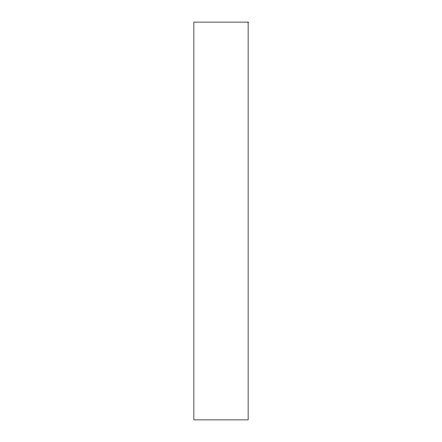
<?xml version="1.0" encoding="UTF-8"?>
<svg xmlns="http://www.w3.org/2000/svg" width="442" height="442" viewBox="0 0 442 442"><rect width="100%" height="100%" fill="white"/><g stroke="black" fill="none" stroke-linecap="round" stroke-linejoin="round"><path stroke-width="0.66" d="M248.122 22.1L193.878 22.1L193.878 419.9L248.122 419.9L248.122 22.1"/></g></svg>
